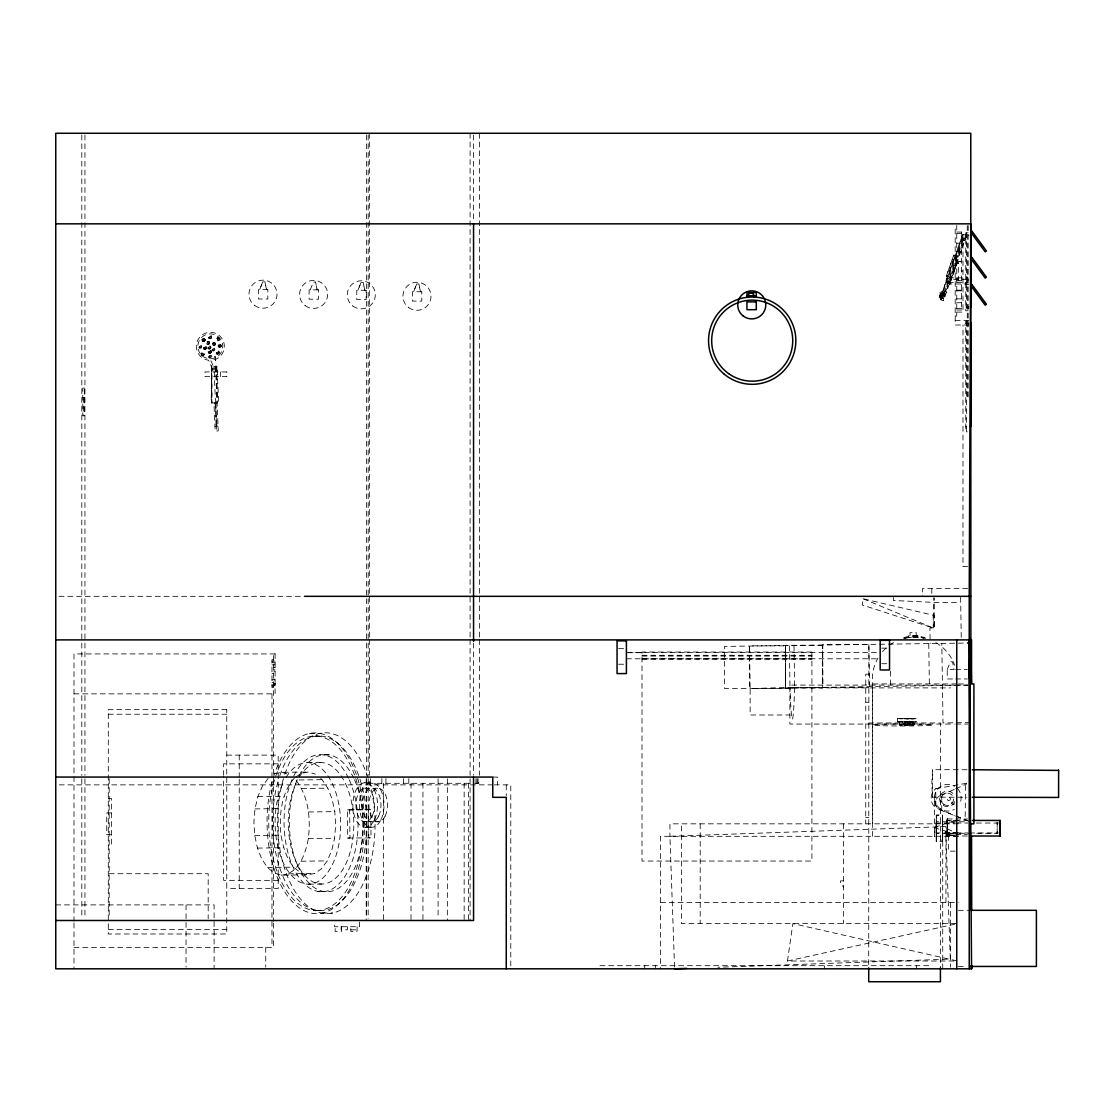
<?xml version="1.0" encoding="UTF-8"?>
<svg xmlns="http://www.w3.org/2000/svg" width="1115" height="1115" viewBox="0 0 1115 1115"><rect width="100%" height="100%" fill="white"/><g stroke="black" fill="none" stroke-linecap="round" stroke-linejoin="round"><path stroke-width="0.75" stroke-dasharray="5 3.75" d="M912.906 721.949L905.269 721.976L905.269 725.098L908.335 725.112L908.39 721.976L897.38 721.781L897.38 718.659L916.098 718.673L916.084 721.795L913.227 721.949M900.725 721.795L899.359 721.837L902.453 721.837L902.439 724.959L899.345 724.959L899.373 721.656L900.822 721.6M902.481 724.764L899.373 724.764L902.453 724.778L902.481 721.642L899.373 721.656M907.262 724.917L904.14 724.917L904.084 721.614L907.178 721.6L907.262 724.917L905.324 725.085M908.92 721.67C920.056 721.684 903.652 729.322 910.314 721.614M912.126 721.851C920.014 726.255 904.321 726.311 912.014 721.67M934.76 827.441L947.234 822.926L947.234 824.292M936.252 825.908L936.279 837.086M936.238 825.602L936.238 822.312M936.405 827.72L936.252 841.574L942.496 841.574L942.635 835.511M936.377 827.358L936.238 819.427M942.51 834.187L942.482 825.908M942.468 825.602L942.468 822.312M942.51 837.086L942.635 829.198M942.607 826.215L942.468 819.427M947.29 831.316L947.165 837.825L947.22 830.912C947.429 843.916 947.011 806.73 947.179 822.229M947.318 832.208L947.304 834.48L954.022 834.48M947.304 819.023L947.29 823.441L947.304 818.981L954.022 818.981M948.489 835.553L948.433 851.149L955.039 851.149M936.391 830.563L936.391 833.281L957.618 833.281M936.377 824.501L936.391 821.783L957.618 821.783M942.635 837.783L942.621 840.194L936.391 840.194L936.405 837.783M942.635 830.563L942.621 833.281L942.482 829.727M942.621 824.501L942.621 821.783L942.635 823.595M942.607 820.319L942.496 814.94L936.252 814.94L936.265 827.539M947.304 830.563L947.304 836.459L947.304 835.344M947.29 824.501L947.29 821.699L947.234 822.926M997.172 822.466L997.186 833.281L973.102 833.281M936.252 823.929L936.252 823.037L954.37 823.037M936.265 832.069L936.252 832.961L954.37 832.961M942.496 832.069L942.496 832.961L942.482 830.87M942.482 823.929L942.496 823.037L942.496 825.114M947.234 831.651L934.76 827.818M947.165 835.163C947.388 838.118 947.276 829.393 947.165 835.553L955.039 835.553M947.151 821.309L947.165 820.445L967.304 820.445M942.621 815.65L942.607 818.048L942.621 815.664L936.391 815.65L936.377 818.048L936.252 814.94M947.179 822.982L947.304 819.177L947.318 822.09L958.231 822.131M934.509 831.846L934.426 836.515L934.426 797.546A13.324 13.324 0 0 1 954.677 786.34M218.178 345.971L218.484 344.828M967.304 836.013L947.165 835.846M893.463 597.417L893.324 600.483L933.812 602.393L959.611 602.393M863.149 598.797L933.185 627.982L862.327 605.013L863.149 598.797L934.482 615.522L934.482 627.982L933.185 627.982L934.022 597.779L934.482 627.982L929.924 628.052L930.161 643.634M268.102 778.437L262.304 786.284L257.816 796.681L254.959 808.919L253.913 822.173L254.764 835.539L257.44 848.097L261.774 858.996L267.461 867.484L274.109 873.003L281.273 875.163L307.531 874.815L314.723 873.477L321.454 868.724L327.253 860.878L331.74 850.48L334.598 838.243L335.643 824.988L334.793 811.622L332.103 799.065L327.782 788.166L322.096 779.664L318.096 776.361M294.36 778.089C280.98 793.615 278.959 815.567 281.022 835.191C283.712 850.759 289.691 871.359 307.531 874.815M281.273 875.163C299.071 873.867 305.635 853.435 308.339 838.578C310.806 818.535 308.604 796.431 295.837 780.012L322.096 779.664M941.436 298.304L940.921 299.559L941.924 298.486M205.007 340.326L204.603 338.821L203.097 338.416M202.038 339.35L202.247 340.883L203.697 341.483M953.924 961.005L787.483 961.005L792.849 923.596L957.395 961.005M221.3 345.762L220.854 346.863M215.488 344.312L215.557 344.089A1.561 1.561 0 0 0 213.982 342.361L212.477 343.504M201.982 339.517L203.488 341.483M940.6 297.44L941.13 295.977L942.454 296.437L941.938 300.186L942.454 298.722L939.151 297.607L940.112 294.862M943.29 295.294C946.203 292.06 940.084 289.886 940.349 294.249M941.576 295.377L940.628 298.095L941.255 296.339M941.813 294.778L942.774 292.06L942.133 293.816M943.039 295.907L942.091 298.625L963.053 238.289L963.834 238.289L943.541 295.6L942.774 295.6M950.733 277.719L946.287 276.269L953.813 255.001L958.231 256.562L950.691 277.83L967.318 277.83M941.297 291.517L939.151 297.607M940.391 294.067L940.656 293.301L940.043 295.057M946.287 276.269L953.813 255.001M940.461 297.384L962.816 234.262L966.593 235.293L943.402 300.771L940.461 299.726L940.461 297.384L943.402 298.43L943.402 300.771M941.297 295.085L945.018 296.116L941.297 295.085L961.59 237.774L965.311 238.805L961.59 237.774M941.534 295.573L941.854 294.583M940.461 299.726L963.653 234.262M943.625 294.346L942.983 296.088L938.565 294.527L939.22 292.785L943.625 294.346L944.238 292.548M943.402 298.43L965.757 235.293L968.879 235.293M950.203 282.499L957.729 261.231L953.325 259.67L945.799 280.938L950.203 282.499L966.83 282.499L966.83 283.99L949.673 283.99L946.733 282.945M949.673 283.99L957.729 261.231M967.067 769.74L932.516 769.671L931.847 783.427L932.461 797.183L967.012 797.253M932.461 797.183L932.516 769.671M941.408 299.28L941.854 298.026M262.764 281.844L259.642 289.635L262.764 281.844L264.938 281.844L266.513 289.635L264.938 281.844M310.277 289.858L313.385 282.067L315.559 282.067L317.134 289.858L315.559 282.067M361.051 282.485L357.929 290.29L361.065 282.485L363.239 282.485L364.8 290.29L363.225 282.485M416.731 283.963L413.609 291.754L416.731 283.963L418.906 283.963L420.466 291.754L418.906 283.963M947.234 669.613L950.356 661.822L952.531 661.822L954.092 669.613L947.234 669.613L947.248 678.965L953.966 678.965M218.401 344.981L218.192 345.762A1.561 1.561 0 0 0 218.944 347.113L219.934 347.309M295.698 777.141L301.078 773.336L308.27 771.998L315.433 774.158M219.014 340.479L217.62 340.758M902.453 721.656L901.032 721.698M954.217 789.476L940.057 795.608M955.764 788.779L966.691 783.929M217.244 337.901A1.561 1.561 0 0 1 219.585 339.253A1.561 1.561 0 0 1 217.244 340.605A1.561 1.561 0 0 1 217.244 337.901L218.651 337.803M218.805 340.605L218.024 340.814M217.453 337.817L218.429 337.747M207.557 341.385A1.561 1.561 0 0 1 209.704 343.016A1.561 1.561 0 0 1 207.223 344.061A1.561 1.561 0 0 1 207.557 341.385L207.947 341.288M897.38 721.781L916.084 721.795M916.098 718.673L912.126 718.841M913.631 721.921L911.415 722.046M904.14 724.917L906.105 724.862M908.335 725.112L906.425 725.043M910.565 725.015L913.631 725.043M787.483 961.005L957.395 923.596L681.488 923.596L681.488 823.832M274.834 773.685L282.011 772.333L308.27 771.998M966.621 783.246L935.75 788.695L935.861 807.859L954.44 815.372M938.579 788.193L935.75 788.695A12.154 12.154 0 0 0 935.861 807.859M219.348 344.242L220.533 344.41M214.205 342.347L212.561 343.308A1.561 1.561 0 0 0 213.578 345.427L214.387 345.413M907.178 721.614L904.084 721.614M902.439 721.851L901.073 721.893M899.359 724.945L902.439 724.959M908.934 724.778L910.314 724.736M912.014 724.792L910.634 724.834M908.335 721.99L907.234 722.032M215.529 366.236L218.275 430.947L215.167 431.087L213.969 403.045L217.09 402.919L216.854 367.058L213.732 367.086L210.693 360.229L215.78 359.253A14.035 14.035 0 0 0 220.603 336.786A14.035 14.035 0 0 0 197.843 339.936A14.035 14.035 0 0 0 208.589 360.243L211.627 367.1L211.864 402.947L211.864 365.539L211.153 402.947L218.638 402.919L217.077 366.194L213.969 366.305L216.714 431.017M214.958 426.404L218.08 426.278M674.547 967.081L669.934 836.306L945.632 826.577L950.301 959.081L717.949 967.276M843.595 880.822L840.487 880.92L840.487 883.833L843.595 887.052M911.387 721.712L910.634 721.712M789.894 688.485L724.555 688.499L724.555 646.407L969.102 643.034M794.019 645.724L794.66 687.802L750.144 688.471L750.144 714.994L789.894 714.994M968.057 685.14L750.144 688.485L749.503 646.407M970.343 722.534L943.011 722.952L941.799 643.453M907.234 718.91L908.39 718.868L906.425 718.813M309.413 733.475L319.921 733.336M315.433 736.012L319.364 735.97M324.089 754.994L329.343 754.925M307.224 762.618L320.353 762.437M301.524 788.514L327.782 788.166M257.816 796.681L284.074 796.333M254.959 808.919L281.203 808.57M347.42 809.88L370.724 809.685L371.03 837.867L368.814 837.895L368.494 809.713L347.42 809.88L347.727 838.062L371.03 837.867M368.494 809.713L370.724 809.685M308.534 811.971L334.793 811.622M254.764 835.539L281.022 835.191M347.727 838.062L349.943 838.034L349.636 809.852M308.339 838.578L334.598 838.243M257.44 848.097L283.698 847.748M300.994 861.226L327.253 860.878M267.461 867.484L293.719 867.149M288.464 873.826L314.723 873.477M308.576 884.195L321.705 884.028M317.97 891.47L323.225 891.401M316.13 910.593A87.291 47.067 89.2 0 0 356.368 780.402A87.291 47.067 89.2 0 0 274.847 778.911A87.291 47.067 89.2 0 0 316.13 910.593L320.075 910.537M322.137 913.129L332.646 912.99M905.436 718.436C901.366 718.576 909.91 718.395 905.826 718.534M905.436 724.666C901.366 724.806 909.91 724.625 905.826 724.764M203.278 338.389L205.035 340.131A1.561 1.561 0 0 1 202.54 341.176A1.561 1.561 0 0 1 202.888 338.5A1.561 1.561 0 0 1 205.035 340.131M906.105 718.729L904.195 718.659L907.262 718.687L905.324 718.854L906.425 718.91M912.126 718.743L910.62 718.799L913.687 718.785L897.38 718.659M956.754 232.059L962.984 232.059L962.984 312.089L956.754 312.089M968.168 232.826L965.743 232.826L965.743 310.778L968.168 310.778M956.754 233.481L962.984 233.481M961.423 239.474L962.984 239.474M956.754 243.209L962.984 243.209M956.754 251.223L961.423 251.223M956.754 251.865L962.984 251.865M956.754 261.3L962.984 261.3M961.423 261.732L958.315 261.732L958.315 280.339L961.423 280.339M955.193 263.238L958.315 263.238M961.423 271.029L962.984 271.029M955.193 278.82L958.315 278.82M967.318 279.321L950.175 279.321L947.234 278.29M956.754 280.757L962.984 280.757M956.754 290.193L962.984 290.193M956.754 290.834L961.423 290.834M956.754 298.848L962.984 298.848M956.754 302.736L962.984 302.736M965.757 307.001L968.879 307.001M966.58 308.562L968.754 308.562M956.754 308.576L962.984 308.576M956.754 309.998L962.984 309.998M955.193 315.991L956.754 315.991L956.754 225.439M955.193 320.493L969.047 320.493M968.168 321.162L965.757 321.162L965.757 431.839L967.318 431.839M965.757 323.308L968.879 323.308M969.228 324.995L955.193 324.995L955.193 225.565M212.742 369.818L215.864 369.818M82.803 397.442L84.475 397.442M965.757 426.195L966.58 426.195M967.667 566.615L962.984 566.615L962.984 324.995M967.722 588.525L922.453 588.525L922.453 596.33M59.053 596.33L304.618 596.33M928.739 643.662L929.394 685.739M869.533 686.659L868.878 644.582L822.786 644.582L822.786 687.37L868.878 687.37M822.549 645.292L785.615 645.292L785.615 687.941L822.549 687.941L822.549 645.292L822.786 687.37M785.615 687.941L785.476 645.85L749.503 645.85L749.503 688.499M881.742 648.136L887.972 648.136M618.616 648.651L624.846 648.651M626.407 652.554L878.439 652.554M628.149 652.707L642.003 652.707M275.084 653.92L73.994 653.92L73.994 921.311M642.003 655.286L811.915 655.286M642.003 656.066L811.915 656.066M642.003 658.519L811.915 658.519M626.407 658.784L878.439 658.784M642.003 659.3L811.915 659.3M273.523 659.662L271.976 659.662L271.976 687.62L275.084 687.565M271.976 661.167L275.084 661.056M271.976 662.129L273.523 662.129M273.523 662.84L275.084 662.84M881.742 663.718L889.533 663.718M618.616 664.233L624.846 664.233M271.976 664.819L275.084 664.819M273.523 667.634L275.084 667.634M955.625 669.613L967.402 669.613M273.523 669.85L275.084 669.85M273.523 670.965L275.084 671.174M271.976 673.641L273.523 673.641M868.878 674.185L865.756 674.185L865.756 823.832M955.625 678.965L967.402 678.965M273.523 679.133L275.084 679.133M271.976 679.871L275.084 679.871M271.976 682.687L273.523 682.687M273.523 683.439L275.084 683.439M273.523 683.788L275.084 683.913M956.754 683.941L872.571 683.941L872.655 823.832M958.426 683.941L966.803 683.941M273.523 684.443L275.084 684.499M273.523 685.112L275.084 685.112M954.175 685.098L789.894 685.098L789.894 724.067L954.175 724.067M955.917 685.098L968.015 685.098M271.976 685.154L273.523 685.154M273.523 685.809L275.084 685.809M271.976 686.115L273.523 686.115M789.364 645.794L790.005 687.885L950.551 687.885M73.994 693.865L275.084 693.865L275.084 653.501L273.523 653.501L273.523 921.45M865.756 702.241L868.878 702.241M108.294 714.227L226.763 714.227M868.71 722.966L940.419 722.966L940.419 967.834M955.917 724.067L968.015 724.067M226.763 755.12L278.206 755.12L278.206 888.543L226.763 888.543M278.206 763.845L223.641 763.845L223.641 775.287M493.109 777.071L497.471 777.071L497.471 784.862M364.41 782.786L370.905 782.786M368.173 783.301L471.729 783.301M474.767 783.301L478.823 783.301L478.823 778.632M59.22 784.862L492.022 784.862M494.335 784.862L510.782 784.862L510.782 967.067M965.562 785.392L965.13 819.957L969.911 821.518M364.661 788.291L377.65 788.291M934.426 797.546L934.509 797.546A13.324 13.324 0 0 0 954.301 809.42M108.294 798.452L111.416 798.452L111.416 845.212L108.294 845.212M111.416 812.905L106.733 812.905L106.733 834.689L111.416 834.689M865.756 817.602L868.878 817.602M955.694 818.981L967.444 818.981M958.078 820.612L947.165 820.612L947.179 835.553L954.97 835.553M365.748 821.727L378.724 821.727M959.346 821.783L967.945 821.783M956.057 823.037L967.932 823.037M976.419 823.037L998.469 823.037M958.315 823.832L669.934 823.832L669.934 836.306M365.999 827.232L372.494 827.232M958.078 832.445L947.179 832.445L954.97 832.445M956.057 832.961L967.932 832.961M969.632 832.961L998.469 832.961M959.346 833.281L971.388 833.281M955.694 834.48L967.444 834.48M958.315 836.306L660.568 836.306L660.568 968.81M109.186 873.714L208.184 873.714L208.184 918.746M278.206 880.362L223.641 880.362L223.641 776.221M660.568 902.551L958.315 902.551M55.75 904.892L214.108 904.892L214.108 968.81M958.315 910.314L970.148 910.314M108.294 929.436L226.763 929.436M350.821 929.84L357.065 929.84M73.994 947.36L273.523 947.36L273.523 923.053M599.954 965.688L928.865 965.688M958.315 966.44L966.984 966.44M912.126 721.962L910.62 721.921M906.425 722.032L905.324 721.99M947.165 833.449L954.956 833.839M282.011 772.333L289.189 774.493M940.057 810.02L954.217 815.455M962.816 234.262L965.757 235.293M945.841 280.827L950.245 282.388M942.022 292.98L944.962 294.012M955.764 816.055L966.691 820.305M956.001 815.999L966.816 820.389M947.234 828.807L958.078 833.992L947.179 833.992L947.29 821.839L947.234 832.278M218.791 347.002L219.753 347.309A1.561 1.561 0 0 0 220.965 346.709L221.272 345.971A1.561 1.561 0 0 0 220.324 344.326L219.516 344.228A1.561 1.561 0 0 0 218.373 344.981M201.23 354.222L201.787 355.253A1.561 1.561 0 0 0 204.324 354.347A1.561 1.561 0 0 0 202.275 352.591A1.561 1.561 0 0 0 201.787 355.253A1.561 1.561 0 0 0 204.31 354.208A1.561 1.561 0 0 0 202.163 352.577A1.561 1.561 0 0 0 201.829 355.253M209.188 357.762L208.84 356.772M209.076 357.553L208.867 357.009A1.561 1.561 0 0 1 210.805 355.295A1.561 1.561 0 0 1 211.683 357.72A1.561 1.561 0 0 1 209.09 357.622M947.318 822.131L947.165 820.612L947.234 825.267M936.252 823.037L936.265 826.271M215.934 366.222L217.481 402.919M215.934 402.961L216.923 426.32M215.125 403.003L216.115 426.362M942.496 814.94L942.496 826.271M942.496 841.574L942.482 828.459M936.252 841.574L936.377 837.672M916.279 637.236L916.182 632.567L909.993 632.693L910.091 637.362M960.628 597.375L961.255 638.073M933.185 615.522L933.38 627.982M890.439 671.174L890.662 686.324M997.186 833.281L997.186 822.034M936.391 821.783L936.391 823.595M936.391 833.281L936.252 829.727M942.621 839.302L942.621 840.166M936.391 815.664L936.391 816.528M936.252 832.905L936.252 830.87M936.377 839.302L936.391 840.166M947.304 819.497L947.165 821.671M947.151 834.787L947.304 836.152M947.318 823.915L947.29 831.469M942.635 820.459L942.496 827.539M942.468 832.501L942.482 838.257M936.405 823.26L936.405 826.382M936.252 828.459L936.238 838.257M936.265 818.243L936.279 820.877M936.238 832.501L936.238 835.637M968.196 225.578L968.168 397.247M967.263 225.578L967.318 397.247M966.607 232.826L966.607 310.778M966.607 321.162L966.607 431.839M965.269 282.499L965.269 283.99M961.423 232.059L961.423 309.998M950.886 277.83L950.886 279.321M950.621 902.551L950.621 967.276M950.384 282.499L950.384 283.99M947.318 825.922L947.29 829.727M945.966 836.306L945.966 902.551M942.719 823.832L942.719 968.81M942.454 296.437L942.454 298.722M941.13 295.977L941.13 298.249M936.405 826.229L936.377 828.849M931.805 588.525L931.805 596.33M916.391 965.688L916.391 968.81M872.571 836.306L872.571 674.589A42.342 42.342 0 0 1 877.965 658.143M868.878 644.582L868.71 967.834M843.595 823.832L843.595 923.596M824.417 965.688L824.417 968.81M785.476 645.85L785.476 688.499M700.192 823.832L700.192 923.596M655.341 965.688L655.341 968.81M644.721 965.688L644.721 968.81M506.252 784.862L506.252 795.776M479.436 133.27L479.436 637.878M479.436 639.606L479.436 775.329M478.07 778.632L478.07 783.301M477.108 778.632L477.108 783.301M475.98 778.632L475.98 783.301M473.554 135.013L473.554 222.01M473.554 643.09L473.554 775.329M470.084 133.27L470.084 637.878M470.084 639.606L470.084 775.329M470.084 778.8L470.084 920.488M468.593 783.301L468.593 920.488M464.161 783.301L464.161 920.488M447.352 778.8L447.352 920.488M438.097 778.8L438.097 918.76M422.947 783.301L422.947 920.488M411.017 783.301L411.017 920.488M408.815 778.632L408.815 783.301M403.407 778.632L403.407 783.301M385.929 778.632L385.929 783.301M383.588 783.301L383.588 920.488M381.846 778.632L381.846 783.301M370.626 778.632L370.626 783.301M369.33 133.27L369.33 637.878M369.33 639.606L369.33 775.329M368.173 135.013L368.173 641.348M368.173 643.09L368.173 775.329M368.173 778.632L368.173 918.746M366.417 135.013L366.417 641.348M366.417 643.09L366.417 775.329M366.417 778.8L366.417 918.76M366.208 778.8L366.208 920.488M359.518 922.035L359.518 926.718L334.584 926.718L334.584 922.035M357.065 926.718L357.065 931.387L350.821 931.387L350.821 926.718M347.364 926.718L347.364 929.84L341.134 929.84L341.134 926.718M341.399 926.718L341.399 931.387L335.169 931.387L335.169 926.718M271.976 693.865L271.976 947.36M265.732 947.36L265.732 967.151M239.237 755.12L239.237 778.061M239.237 779.246L239.237 888.543M220.589 371.95L220.589 376.633M211.655 365.539L211.655 402.947M186.052 904.892L186.052 967.081M109.186 778.8L109.186 918.76M84.935 135.013L84.935 641.348M84.935 643.09L84.935 775.329M84.935 778.8L84.935 918.76M83.374 397.442L83.374 415.784M81.813 135.013L81.813 641.348M81.813 643.09L81.813 775.329M81.813 778.8L81.813 918.76M73.994 923.053L73.994 968.81M882.523 651.704A42.342 42.342 0 0 1 888.209 646.198M889.449 645.237A42.342 42.342 0 0 1 893.436 642.616M903.638 638.379A42.342 42.342 0 0 1 925.562 638.337M935.778 642.561A42.342 42.342 0 0 1 954.607 665.209M903.749 637.696A33.715 33.715 0 0 1 925.088 637.696M904.655 638.324A44.99 44.921 90 0 1 924.014 638.324M794.66 687.802A400.912 6.007 -90 0 1 790.005 687.885M954.635 803.748A1.561 1.561 0 0 1 952.28 804.152A1.561 1.561 0 0 1 952.28 801.769A1.561 1.561 0 0 1 954.635 802.187M957.409 788.514A13.324 13.324 0 0 1 959.248 804.626M954.691 801.56A7.791 7.791 0 0 1 942.886 805.239A7.791 7.791 0 0 1 942.384 792.89A7.791 7.791 0 0 1 954.454 795.608M273.314 777.531A90.413 48.739 89.2 0 1 357.581 778.131A90.413 48.739 89.2 0 1 316.939 913.701A90.413 48.739 89.2 0 1 272.841 779.12M284.827 774.284A90.413 48.739 89.2 0 1 369.065 781.211A90.413 48.739 89.2 0 1 325.455 913.52A90.413 48.739 89.2 0 1 284.311 775.831M354.514 779.761A68.586 36.976 89.2 0 1 333.218 890.746A68.586 36.976 89.2 0 1 291.238 800.124A68.586 36.976 89.2 0 1 353.803 778.242M349.26 779.831A68.586 36.976 89.2 0 1 327.963 890.815A68.586 36.976 89.2 0 1 285.984 800.18A68.586 36.976 89.2 0 1 348.563 778.312M299.141 777.294A60.795 32.781 89.2 0 1 352.925 810.243A60.795 32.781 89.2 0 1 312.409 881.603A60.795 32.781 89.2 0 1 297.384 780.389M327.81 775.761A60.795 32.781 89.2 0 1 333.19 862.912A60.795 32.781 89.2 0 1 286.109 868.097A60.795 32.781 89.2 0 1 284.255 780.556M286.011 777.476A60.795 32.781 89.2 0 1 326.82 774.368M279.823 775.65A87.291 47.067 89.2 0 1 360.981 782.563A87.291 47.067 89.2 0 1 319.392 910.509A87.291 47.067 89.2 0 1 278.778 778.869M968.545 279.976A1.561 1.561 0 0 1 966.58 278.471A1.561 1.561 0 0 1 968.545 276.966M968.754 284.241A1.561 1.561 0 0 1 966.552 284.241A1.561 1.561 0 0 1 966.552 282.039A1.561 1.561 0 0 1 968.754 282.039M215.529 344.117A1.561 1.561 0 0 1 213.578 345.427M199.46 346.444C200.533 350.068 202.303 343.964 199.46 346.444M202.721 339.754C203.794 343.364 205.564 337.274 202.721 339.754M201.996 353.831C203.083 357.441 204.853 351.35 201.996 353.831M204.212 347.49C205.285 351.113 207.056 345.009 204.212 347.49M207.39 342.626C208.477 346.249 210.247 340.159 207.39 342.626M209.272 337.009C210.359 340.632 212.129 334.542 209.272 337.009M208.533 347.309C209.62 350.932 211.39 344.828 208.533 347.309M209.062 351.518C210.136 355.141 211.906 349.037 209.062 351.518M209.648 356.619C210.735 360.229 212.505 354.138 209.648 356.619M212.449 349.26C213.522 352.87 215.293 346.779 212.449 349.26M213.244 343.713C214.317 347.336 216.087 341.232 213.244 343.713M217.286 339.072C218.373 342.681 220.143 336.591 217.286 339.072M216.798 352.507C217.871 356.117 219.641 350.026 216.798 352.507M218.958 345.58C220.031 349.204 221.815 343.099 218.958 345.58M899.401 718.52L902.481 718.534L899.401 718.52M214.958 356.243L215.669 360.898L214.958 356.243M904.195 721.781L907.262 721.795L904.195 721.781M899.471 718.701L902.439 718.729L899.471 718.701M909.046 718.534L912.014 718.562L909.046 718.534M917.854 635.648L908.502 635.829L908.53 637.39L917.882 637.209L917.854 635.648M963.221 240.004L962.454 240.004L964.698 240.533L963.221 240.004M267.837 289.635L258.471 289.635L258.471 298.987L267.837 298.987L267.837 289.635M318.458 289.858L309.092 289.858L309.092 299.21L318.458 299.21L318.458 289.858M366.124 290.29L356.772 290.29L356.772 299.642L366.124 299.642L366.124 290.29M945.018 291.433L944.252 291.433L946.482 291.963L945.018 291.433M421.791 291.754L412.439 291.754L412.439 301.106L421.791 301.106L421.791 291.754M215.864 368.257L212.742 368.257L212.742 371.379L215.864 371.379L215.864 368.257M226.833 371.95L205.007 371.95L205.007 376.633L226.833 376.633L226.833 371.95M84.475 388.09L82.803 388.09L82.803 415.784L84.475 415.784L84.475 388.09M811.915 652.038L642.003 652.038L642.003 861.045L811.915 861.045L811.915 652.038M226.763 709.656L108.294 709.656L108.294 933.994L226.763 933.994L226.763 709.656M941.743 810.605L941.743 795.009A7.986 7.986 0 0 0 941.743 810.605M882.801 725.726A30.286 0.99 0 0 0 932.14 725.168A30.286 0.99 0 0 0 892.07 724.039A30.286 0.99 0 0 0 882.801 725.726M254.527 305.357A14.035 14.035 0 0 0 276.924 295.921A14.035 14.035 0 0 0 257.565 281.245A14.035 14.035 0 0 0 254.527 305.357M305.148 305.58A14.035 14.035 0 0 0 327.545 296.144A14.035 14.035 0 0 0 308.186 281.468A14.035 14.035 0 0 0 305.148 305.58M352.828 305.998A14.035 14.035 0 0 0 375.211 296.562A14.035 14.035 0 0 0 355.852 281.886A14.035 14.035 0 0 0 352.828 305.998M408.494 307.475A14.035 14.035 0 0 0 430.892 298.04A14.035 14.035 0 0 0 411.519 283.363A14.035 14.035 0 0 0 408.494 307.475M385.107 816.152A16.753 9.268 -90 0 0 380.062 788.612A16.753 9.268 -90 0 0 369.4 810.271A16.753 9.268 -90 0 0 385.107 816.152M378.612 816.152A16.753 9.268 -90 0 0 373.567 788.612A16.753 9.268 -90 0 0 362.905 810.271A16.753 9.268 -90 0 0 378.612 816.152M380.954 819.72A22.272 12.321 -90 0 0 374.11 783.176A22.272 12.321 -90 0 0 360.02 812.152A22.272 12.321 -90 0 0 380.954 819.72M374.459 819.72A22.272 12.321 -90 0 0 367.629 783.176A22.272 12.321 -90 0 0 353.525 812.152A22.272 12.321 -90 0 0 374.459 819.72M372.131 816.152A16.753 9.268 -90 0 0 367.086 788.612A16.753 9.268 -90 0 0 356.41 810.271A16.753 9.268 -90 0 0 372.131 816.152M948.057 800.222A1.561 1.561 0 0 0 950.398 798.87A1.561 1.561 0 0 0 948.057 797.518A1.561 1.561 0 0 0 948.057 800.222M943.861 804.445A6.23 6.23 0 0 0 953.562 799.72A6.23 6.23 0 0 0 944.614 793.671A6.23 6.23 0 0 0 943.861 804.445M217.007 353.748A1.561 1.561 0 0 0 219.348 352.396A1.561 1.561 0 0 0 217.007 351.044A1.561 1.561 0 0 0 217.007 353.748M209.146 338.166A1.561 1.561 0 0 0 211.683 337.274A1.561 1.561 0 0 0 209.634 335.517A1.561 1.561 0 0 0 209.146 338.166M202.721 341.274A1.561 1.561 0 0 0 205.049 339.922A1.561 1.561 0 0 0 202.721 338.584A1.561 1.561 0 0 0 202.721 341.274M199.32 347.964A1.561 1.561 0 0 0 201.787 346.89A1.561 1.561 0 0 0 199.627 345.274A1.561 1.561 0 0 0 199.32 347.964M207.167 344.187A1.561 1.561 0 0 0 209.495 342.835A1.561 1.561 0 0 0 207.167 341.497A1.561 1.561 0 0 0 207.167 344.187M204.129 349.204A1.561 1.561 0 0 0 206.498 347.894A1.561 1.561 0 0 0 204.379 346.235A1.561 1.561 0 0 0 204.031 348.911A1.561 1.561 0 0 0 206.526 347.88A1.561 1.561 0 0 0 204.184 346.5A1.561 1.561 0 0 0 204.129 349.204M208.965 353.19A1.561 1.561 0 0 0 211.306 351.852A1.561 1.561 0 0 0 209.23 350.263A1.561 1.561 0 0 0 208.881 352.939A1.561 1.561 0 0 0 211.376 351.908A1.561 1.561 0 0 0 208.965 350.5A1.561 1.561 0 0 0 208.965 353.19M212.268 350.681A1.561 1.561 0 0 0 214.763 349.636A1.561 1.561 0 0 0 212.603 348.005A1.561 1.561 0 0 0 212.268 350.681M208.463 348.688A1.561 1.561 0 0 0 210.819 347.378A1.561 1.561 0 0 0 208.505 345.985A1.561 1.561 0 0 0 208.463 348.688M202.414 355.964A12.474 12.474 0 0 0 222.624 348.368A12.474 12.474 0 0 0 205.94 334.653A12.474 12.474 0 0 0 202.414 355.964M208.366 348.73A1.561 1.561 0 0 0 210.86 347.699A1.561 1.561 0 0 0 208.7 346.054A1.561 1.561 0 0 0 208.366 348.73M216.617 353.929A1.561 1.561 0 0 0 219.111 352.884A1.561 1.561 0 0 0 216.965 351.253A1.561 1.561 0 0 0 216.617 353.929M209.104 338.444A1.561 1.561 0 0 0 211.585 337.399A1.561 1.561 0 0 0 209.439 335.768A1.561 1.561 0 0 0 209.104 338.444"/><path stroke-width="1.5" d="M970.51 824.696L970.51 835.971M970.649 682.756L970.621 660.233L970.649 672.401M970.719 837.63L970.691 847.804L970.663 837.727M1000.169 830.605L1000.155 825.908M1000.169 830.076L1000.169 836.013L970.719 836.013M1000.155 825.853L1000.169 820.445L972.447 820.445M1000.169 831.177L1000.169 832.961L1000.155 831.832M1000.155 824.807L1000.169 820.445M969.06 660.233L969.047 678.268M1058.47 770.395L972.252 769.754M972.196 797.267L1058.581 797.448L1058.637 769.921M746.938 296.437L756.291 295.879L756.291 292.548L746.938 292.548L746.938 297.147M674.603 968.81L686.742 968.377M967.583 643.062L970.83 643.007M55.75 223.836L970.775 223.836L969.228 596.33L969.228 968.81M970.44 235.293L971.263 235.293L971.263 307.001L970.44 307.001M746.938 295.879L756.291 295.879M970.44 323.308L971.263 323.308L971.263 426.195L970.44 426.195M304.618 596.33L970.775 596.33M970.162 638.337L969.228 639.899L971.555 968.81L55.75 968.81L55.75 133.27L970.775 133.27L970.886 683.397M55.75 639.899L971.555 639.899L971.555 683.397M55.75 777.071L492.774 777.071L492.774 797.337L506.252 797.337L506.252 968.81M969.813 782.549L969.925 821.644M970.148 823.832L973.897 823.832L973.897 683.941L970.148 683.941L970.148 835.943M970.454 910.314L1036.393 910.314L1036.393 966.44L970.454 966.44M55.75 920.488L473.554 920.488L473.554 777.071M970.775 639.899L971.444 683.411M1000.169 836.013L1000.155 828.459M1000.169 824.166L1000.169 823.079L1000.169 825.114M971.249 836.543L971.416 909.631M1000.169 824.654L1000.169 827.539M1000.155 831.804L1000.169 826.577M970.607 675.899L970.607 682.631M971.555 836.543L971.555 909.631M956.754 639.899L956.754 968.81M940.419 967.834L940.419 981.73L868.71 981.73L868.71 967.834M473.554 223.753L473.554 641.348M748.081 297.357A3.122 3.122 0 0 1 751.078 293.12A3.122 3.122 0 0 1 753.838 297.51M972.043 231.307L970.775 232.227L985.158 251.837L986.427 250.917L972.043 231.307M972.043 257.565L970.775 258.485L985.158 278.095L986.427 277.175L972.043 257.565M972.043 284.646L970.775 285.565L985.158 305.175L986.427 304.256L972.043 284.646M756.291 301.9L746.938 301.9L746.938 309.691L756.291 309.691L756.291 301.9M889.533 640.345L880.181 640.345L880.181 669.962L889.533 669.962L889.533 640.345M626.407 640.86L617.055 640.86L617.055 673.585L626.407 673.585L626.407 640.86M971.555 968.81L971.555 965.325L971.555 968.81M723.607 373.637A43.652 43.652 0 0 0 795.051 348.953A43.652 43.652 0 0 0 737.949 299.405A43.652 43.652 0 0 0 723.607 373.637M729.447 374.194A40.53 40.53 0 0 0 792.626 343.601A40.53 40.53 0 0 0 734.534 304.186A40.53 40.53 0 0 0 729.447 374.194M743.148 315.949A14.035 14.035 0 0 0 765.657 306.778A14.035 14.035 0 0 0 746.465 291.879A14.035 14.035 0 0 0 743.148 315.949"/></g></svg>
